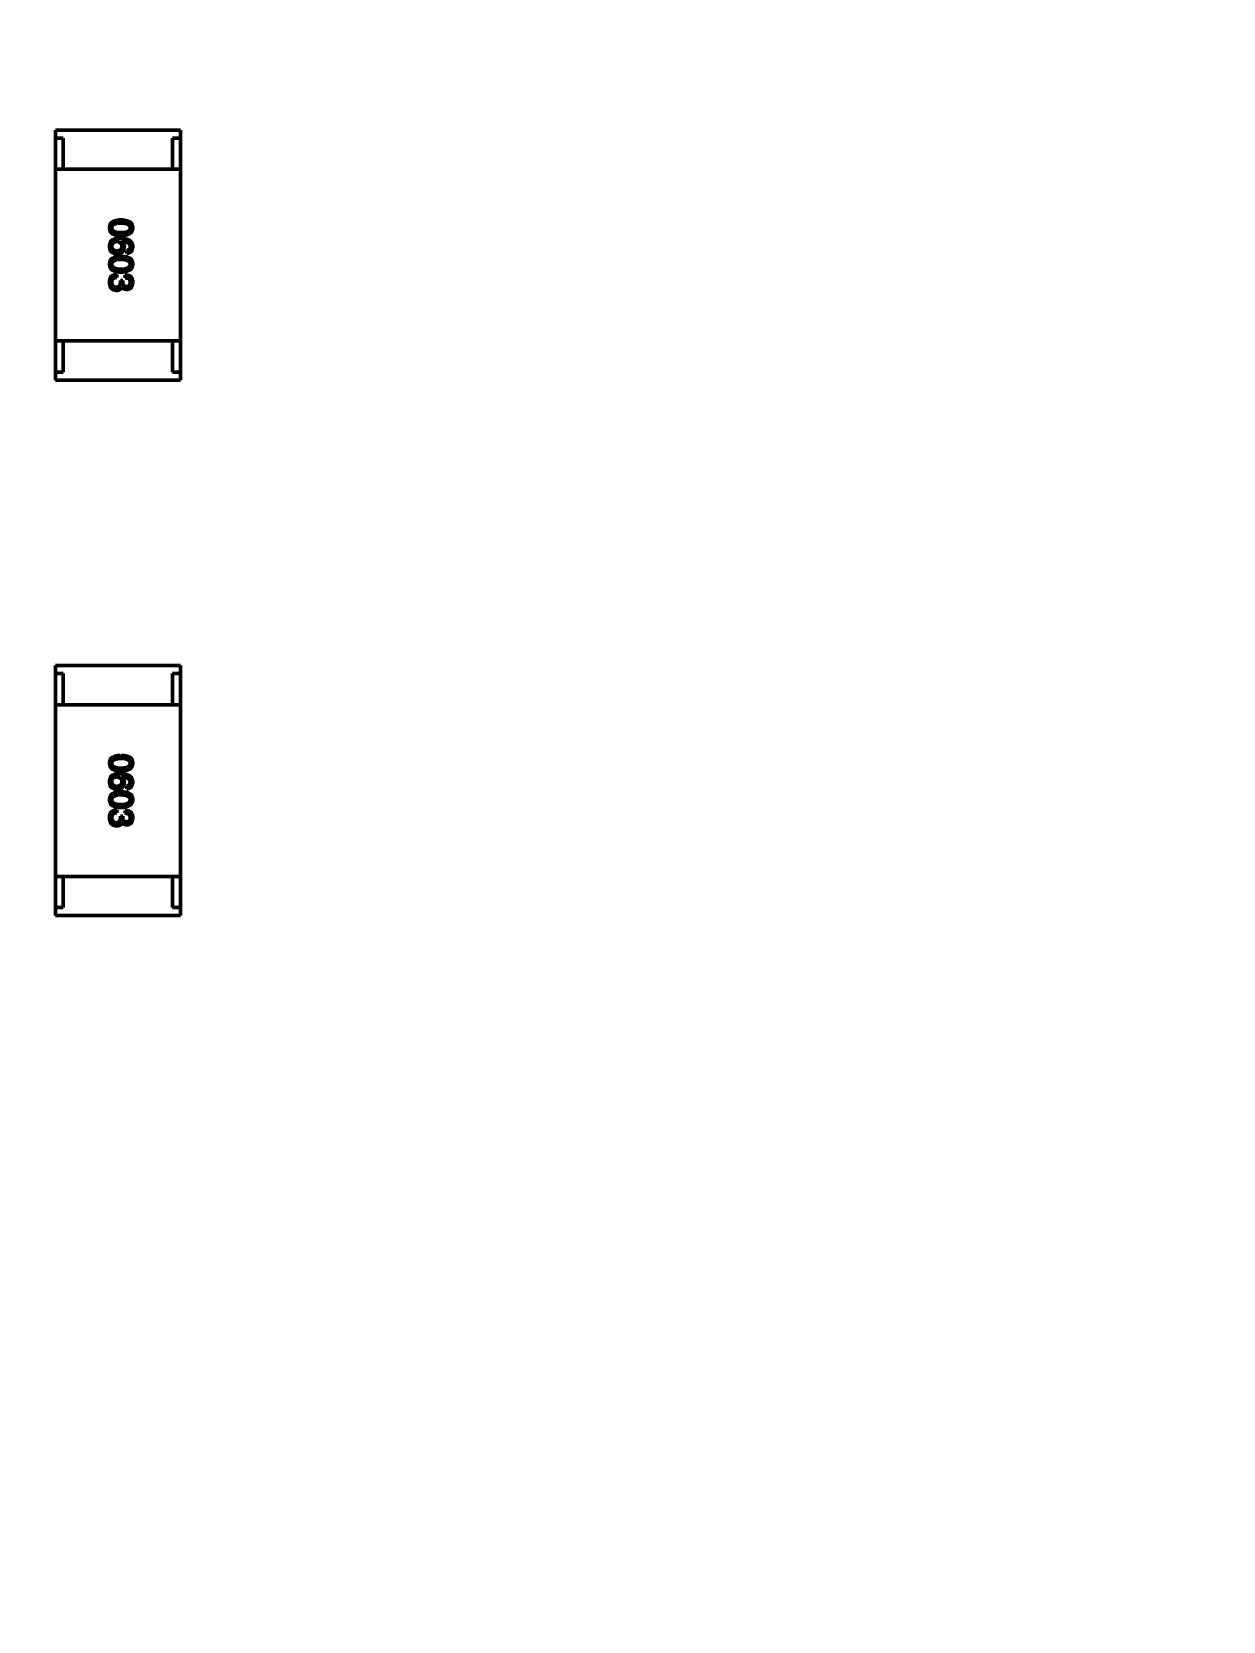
# Model space of a CAD drawing. Header units: millimetres. Extents: x 37 to 395, y 164 to 266.
# Drawn here: x 343.77 to 351.41, y 200.14 to 210.32 of the extents above; entities that cross this region are included whole.
import ezdxf

# ---------------------------------------------------------------- set-up
doc = ezdxf.new("R2010")
doc.units = ezdxf.units.MM
doc.header["$LTSCALE"] = 0.75
doc.layers.add('Visible', color=7, linetype='Continuous', lineweight=50)
doc.layers.add('尺寸标注', color=3, linetype='Continuous', lineweight=25)
doc.styles.get("Standard").update_dxf_attribs({"font": 'arial.ttf'})
doc.dimstyles.new('Dim-ISO-25', dxfattribs={"dimtxt": 3.5, "dimasz": 3.5, "dimexe": 2.1, "dimexo": 2.1, "dimgap": 1.4, "dimtad": 1, "dimzin": 12, "dimdsep": 46, "dimtxsty": 'Standard', "dimcen": 0, "dimazin": 3, "dimtp": 0.1, "dimtm": 0.1, "dimtfac": 0.714286, "dimtmove": 0, "dimatfit": 3, "dimfxl": 1, "dimtzin": 12, "dimarcsym": 0})

# ---------------------------------------------------------------- blocks, each defined once
blk = doc.blocks.new('*D20')
at = {"layer": 'Defpoints', "color": 0, "transparency": 16777216}
for p in [(318.638, 220.433), (358.784, 187.735), (392.693, 187.735)]:
    blk.add_point(p, dxfattribs=at)
at = {"layer": '尺寸标注', "color": 0, "lineweight": -2, "transparency": 16777216}
for p, q in [((320.738, 220.433), (394.793, 220.433)), ((392.693, 216.933), (392.693, 191.235)), ((360.884, 187.735), (394.793, 187.735))]:
    blk.add_line(p, q, dxfattribs=at)
at = {"layer": '尺寸标注', "color": 0, "transparency": 16777216}
for points in [[(392.11, 216.933), (393.276, 216.933), (392.693, 220.433)], [(392.11, 191.235), (393.276, 191.235), (392.693, 187.735)]]:
    blk.add_solid(points, dxfattribs=at)
at = {"layer": '尺寸标注', "color": 0, "transparency": 16777216, "insert": (390.016, 204.084), "char_height": 2.5, "attachment_point": 5, "rotation": 90}
blk.add_mtext('32.7', dxfattribs=at)

msp = doc.modelspace()

# ---------------------------------------------------------------- linework, layer by layer
at = {"layer": 'Visible'}
for p, q in [((344.725, 209.689), (343.925, 209.689)), ((343.925, 209.639), (343.925, 209.689)), ((344.725, 209.639), (344.725, 209.689)), ((343.925, 209.439), (343.925, 209.639)), ((343.925, 209.639), (343.975, 209.639)), ((343.975, 209.639), (343.975, 209.439)), ((344.675, 209.439), (344.675, 209.639)), ((344.675, 209.639), (344.725, 209.639)), ((344.725, 209.439), (344.725, 209.639)), ((343.925, 208.339), (343.925, 209.439)), ((343.925, 209.439), (344.725, 209.439)), ((344.675, 209.439), (343.975, 209.439)), ((344.725, 209.439), (344.725, 208.339)), ((344.348, 208.978), (344.349, 208.978)), ((344.381, 208.918), (344.381, 208.9)), ((344.318, 208.746), (344.318, 208.765)), ((344.341, 208.726), (344.341, 208.716)), ((344.356, 208.726), (344.341, 208.726)), ((344.35, 208.687), (344.351, 208.687)), ((344.356, 208.716), (344.356, 208.726)), ((344.372, 208.762), (344.372, 208.744)), ((343.925, 208.339), (343.925, 208.139)), ((343.925, 208.339), (344.725, 208.339)), ((344.675, 208.339), (343.975, 208.339)), ((343.975, 208.139), (343.975, 208.339)), ((344.675, 208.339), (344.675, 208.139)), ((344.725, 208.339), (344.725, 208.139)), ((343.925, 208.139), (343.975, 208.139)), ((343.925, 208.139), (343.925, 208.089)), ((344.725, 208.089), (343.925, 208.089)), ((344.675, 208.139), (344.725, 208.139)), ((344.725, 208.139), (344.725, 208.089)), ((344.725, 206.26), (343.925, 206.26)), ((343.925, 206.21), (343.925, 206.26)), ((344.725, 206.21), (344.725, 206.26)), ((343.925, 206.01), (343.925, 206.21)), ((343.925, 206.21), (343.975, 206.21)), ((343.975, 206.21), (343.975, 206.01)), ((344.675, 206.01), (344.675, 206.21)), ((344.675, 206.21), (344.725, 206.21)), ((344.725, 206.01), (344.725, 206.21)), ((343.925, 204.91), (343.925, 206.01)), ((343.925, 206.01), (344.725, 206.01)), ((344.675, 206.01), (343.975, 206.01)), ((344.725, 206.01), (344.725, 204.91)), ((344.348, 205.549), (344.349, 205.549)), ((344.381, 205.489), (344.381, 205.471)), ((344.318, 205.317), (344.318, 205.336)), ((344.372, 205.333), (344.372, 205.315)), ((344.341, 205.297), (344.341, 205.287)), ((344.356, 205.297), (344.341, 205.297)), ((344.35, 205.258), (344.351, 205.258)), ((344.356, 205.287), (344.356, 205.297)), ((343.925, 204.91), (343.925, 204.71)), ((343.925, 204.91), (344.725, 204.91)), ((344.675, 204.91), (343.975, 204.91)), ((343.975, 204.71), (343.975, 204.91)), ((344.675, 204.91), (344.675, 204.71)), ((344.725, 204.91), (344.725, 204.71)), ((343.925, 204.71), (343.975, 204.71)), ((343.925, 204.71), (343.925, 204.66)), ((344.675, 204.71), (344.725, 204.71)), ((344.725, 204.71), (344.725, 204.66)), ((344.725, 204.66), (343.925, 204.66))]:
    msp.add_line(p, q, dxfattribs=at)
for centre in [(344.319, 208.948), (344.319, 205.519)]:
    msp.add_arc(centre, 0.0519, 225.691, 270.7052, dxfattribs=at)
for points, knots in [([(344.344, 209.115), (344.341, 209.114), (344.335, 209.114), (344.327, 209.114), (344.319, 209.112), (344.312, 209.111), (344.306, 209.109), (344.3, 209.107), (344.294, 209.104), (344.289, 209.101), (344.285, 209.098), (344.281, 209.094), (344.278, 209.09), (344.275, 209.085), (344.273, 209.081), (344.272, 209.075), (344.271, 209.07), (344.27, 209.066), (344.27, 209.064)], [0, 0, 0, 0, 0.087693, 0.170223, 0.247496, 0.319826, 0.387768, 0.451403, 0.511459, 0.568358, 0.622671, 0.675251, 0.726739, 0.778422, 0.830759, 0.884394, 0.940865, 1, 1, 1, 1]), ([(344.285, 209.064), (344.285, 209.065), (344.285, 209.067), (344.286, 209.071), (344.287, 209.074), (344.289, 209.077), (344.291, 209.08), (344.293, 209.082), (344.296, 209.085), (344.3, 209.087), (344.304, 209.088), (344.308, 209.09), (344.313, 209.091), (344.318, 209.092), (344.324, 209.093), (344.33, 209.094), (344.337, 209.094), (344.342, 209.094), (344.344, 209.094)], [0, 0, 0, 0, 0.049766, 0.097012, 0.143225, 0.188786, 0.235079, 0.282962, 0.333687, 0.387747, 0.445963, 0.508657, 0.576545, 0.649868, 0.72822, 0.812712, 0.903543, 1, 1, 1, 1]), ([(344.42, 209.064), (344.42, 209.066), (344.42, 209.07), (344.419, 209.075), (344.418, 209.081), (344.415, 209.085), (344.413, 209.09), (344.409, 209.094), (344.405, 209.098), (344.401, 209.101), (344.396, 209.104), (344.39, 209.107), (344.384, 209.109), (344.377, 209.111), (344.37, 209.112), (344.362, 209.114), (344.353, 209.114), (344.347, 209.114), (344.344, 209.115)], [0, 0, 0, 0, 0.057911, 0.113262, 0.165956, 0.217443, 0.268511, 0.319665, 0.372, 0.426129, 0.483365, 0.543779, 0.607756, 0.676562, 0.749704, 0.827713, 0.911177, 1, 1, 1, 1]), ([(344.344, 209.094), (344.347, 209.094), (344.351, 209.094), (344.358, 209.094), (344.364, 209.093), (344.37, 209.092), (344.375, 209.091), (344.38, 209.09), (344.384, 209.088), (344.388, 209.087), (344.392, 209.085), (344.395, 209.082), (344.397, 209.08), (344.4, 209.077), (344.401, 209.074), (344.402, 209.071), (344.403, 209.067), (344.403, 209.065), (344.403, 209.064)], [0, 0, 0, 0, 0.096452, 0.187278, 0.271765, 0.350519, 0.423437, 0.491321, 0.554011, 0.612224, 0.666281, 0.717003, 0.764884, 0.811423, 0.856783, 0.902993, 0.950236, 1, 1, 1, 1]), ([(344.27, 209.064), (344.27, 209.062), (344.271, 209.058), (344.272, 209.052), (344.273, 209.047), (344.275, 209.042), (344.278, 209.038), (344.281, 209.033), (344.285, 209.03), (344.289, 209.026), (344.294, 209.023), (344.3, 209.021), (344.306, 209.018), (344.312, 209.017), (344.319, 209.015), (344.327, 209.014), (344.335, 209.013), (344.341, 209.013), (344.344, 209.013)], [0, 0, 0, 0, 0.059134, 0.115603, 0.169236, 0.221572, 0.273254, 0.32474, 0.377319, 0.431815, 0.488555, 0.548609, 0.612242, 0.680182, 0.75251, 0.829782, 0.91231, 1, 1, 1, 1]), ([(344.29, 208.987), (344.289, 208.985), (344.286, 208.983), (344.282, 208.979), (344.278, 208.975), (344.276, 208.97), (344.273, 208.965), (344.272, 208.96), (344.271, 208.954), (344.271, 208.95), (344.27, 208.948)], [0, 0, 0, 0, 0.125033, 0.246266, 0.36603, 0.485265, 0.606781, 0.732144, 0.862551, 1, 1, 1, 1]), ([(344.344, 209.033), (344.342, 209.033), (344.337, 209.033), (344.331, 209.033), (344.324, 209.034), (344.319, 209.034), (344.314, 209.036), (344.309, 209.037), (344.304, 209.038), (344.3, 209.04), (344.297, 209.042), (344.294, 209.045), (344.291, 209.047), (344.289, 209.05), (344.287, 209.053), (344.286, 209.056), (344.285, 209.06), (344.285, 209.063), (344.285, 209.064)], [0, 0, 0, 0, 0.094834, 0.184067, 0.267029, 0.344713, 0.417334, 0.484367, 0.546941, 0.604717, 0.65953, 0.710539, 0.759381, 0.806382, 0.853027, 0.900623, 0.949121, 1, 1, 1, 1]), ([(344.285, 208.945), (344.285, 208.946), (344.285, 208.948), (344.286, 208.952), (344.286, 208.955), (344.287, 208.958), (344.289, 208.96), (344.29, 208.963), (344.292, 208.965), (344.294, 208.967), (344.296, 208.969), (344.298, 208.971), (344.301, 208.972), (344.304, 208.973), (344.307, 208.974), (344.31, 208.975), (344.314, 208.976), (344.317, 208.976), (344.318, 208.976)], [0, 0, 0, 0, 0.070403, 0.137196, 0.200053, 0.260887, 0.31876, 0.37535, 0.430743, 0.485927, 0.541678, 0.598832, 0.657726, 0.719441, 0.783504, 0.851852, 0.923533, 1, 1, 1, 1]), ([(344.341, 208.997), (344.338, 208.997), (344.333, 208.997), (344.326, 208.997), (344.318, 208.996), (344.312, 208.995), (344.306, 208.993), (344.3, 208.991), (344.295, 208.989), (344.292, 208.987), (344.29, 208.987)], [0, 0, 0, 0, 0.151498, 0.29521, 0.430242, 0.557137, 0.677306, 0.790845, 0.898111, 1, 1, 1, 1]), ([(344.318, 208.976), (344.319, 208.976), (344.322, 208.976), (344.325, 208.975), (344.329, 208.974), (344.332, 208.973), (344.334, 208.972), (344.337, 208.971), (344.339, 208.969), (344.342, 208.968), (344.343, 208.965), (344.345, 208.963), (344.347, 208.961), (344.348, 208.958), (344.349, 208.955), (344.349, 208.952), (344.35, 208.949), (344.35, 208.947), (344.35, 208.946)], [0, 0, 0, 0, 0.076072, 0.148369, 0.216753, 0.281358, 0.342792, 0.401604, 0.458929, 0.514444, 0.569818, 0.625343, 0.681554, 0.739608, 0.800134, 0.863477, 0.929547, 1, 1, 1, 1]), ([(344.42, 208.943), (344.42, 208.945), (344.42, 208.949), (344.419, 208.955), (344.417, 208.961), (344.415, 208.966), (344.412, 208.971), (344.408, 208.975), (344.404, 208.979), (344.4, 208.983), (344.394, 208.986), (344.388, 208.989), (344.382, 208.991), (344.375, 208.993), (344.367, 208.995), (344.359, 208.996), (344.35, 208.997), (344.344, 208.997), (344.341, 208.997)], [0, 0, 0, 0, 0.058957, 0.115262, 0.16907, 0.221312, 0.273147, 0.324961, 0.377649, 0.432026, 0.488925, 0.549039, 0.612912, 0.680653, 0.753056, 0.830314, 0.912483, 1, 1, 1, 1]), ([(344.344, 209.013), (344.347, 209.013), (344.353, 209.013), (344.362, 209.014), (344.369, 209.015), (344.377, 209.017), (344.384, 209.019), (344.39, 209.021), (344.395, 209.024), (344.4, 209.027), (344.405, 209.03), (344.409, 209.034), (344.412, 209.038), (344.415, 209.042), (344.417, 209.047), (344.419, 209.052), (344.42, 209.058), (344.42, 209.062), (344.42, 209.064)], [0, 0, 0, 0, 0.088475, 0.171606, 0.249595, 0.322626, 0.391327, 0.455765, 0.516374, 0.573675, 0.628522, 0.681161, 0.732559, 0.783563, 0.83504, 0.887639, 0.942585, 1, 1, 1, 1]), ([(344.403, 209.064), (344.403, 209.063), (344.403, 209.06), (344.402, 209.056), (344.401, 209.053), (344.4, 209.05), (344.397, 209.047), (344.395, 209.045), (344.392, 209.042), (344.388, 209.04), (344.384, 209.038), (344.38, 209.037), (344.375, 209.036), (344.37, 209.034), (344.364, 209.034), (344.358, 209.033), (344.351, 209.033), (344.347, 209.033), (344.344, 209.033)], [0, 0, 0, 0, 0.050604, 0.098688, 0.145699, 0.191791, 0.238625, 0.286717, 0.337546, 0.391814, 0.449755, 0.512106, 0.579685, 0.652048, 0.730262, 0.814146, 0.904281, 1, 1, 1, 1]), ([(344.366, 208.943), (344.366, 208.945), (344.366, 208.949), (344.365, 208.954), (344.364, 208.959), (344.362, 208.964), (344.359, 208.968), (344.356, 208.972), (344.353, 208.975), (344.35, 208.977), (344.348, 208.978)], [0, 0, 0, 0, 0.144617, 0.279572, 0.40596, 0.526097, 0.64389, 0.760003, 0.877724, 1, 1, 1, 1]), ([(344.349, 208.978), (344.351, 208.978), (344.355, 208.978), (344.361, 208.977), (344.367, 208.976), (344.372, 208.975), (344.377, 208.974), (344.381, 208.972), (344.385, 208.97), (344.389, 208.968), (344.392, 208.966), (344.395, 208.963), (344.397, 208.96), (344.399, 208.957), (344.401, 208.954), (344.402, 208.951), (344.403, 208.947), (344.403, 208.944), (344.403, 208.943)], [0, 0, 0, 0, 0.089218, 0.173709, 0.252753, 0.326963, 0.397099, 0.462534, 0.524018, 0.582178, 0.637235, 0.689955, 0.741228, 0.791618, 0.841661, 0.892925, 0.945259, 1, 1, 1, 1]), ([(344.27, 208.948), (344.27, 208.946), (344.27, 208.942), (344.271, 208.936), (344.272, 208.931), (344.273, 208.926), (344.275, 208.921), (344.277, 208.917), (344.28, 208.914), (344.282, 208.912), (344.283, 208.911)], [0, 0, 0, 0, 0.156782, 0.301945, 0.436395, 0.561474, 0.678489, 0.78853, 0.894967, 1, 1, 1, 1]), ([(344.344, 208.881), (344.341, 208.881), (344.335, 208.881), (344.327, 208.88), (344.319, 208.879), (344.312, 208.878), (344.306, 208.876), (344.3, 208.874), (344.294, 208.871), (344.289, 208.868), (344.285, 208.865), (344.281, 208.861), (344.278, 208.857), (344.275, 208.852), (344.273, 208.847), (344.272, 208.842), (344.271, 208.836), (344.27, 208.833), (344.27, 208.831)], [0, 0, 0, 0, 0.087693, 0.170223, 0.247496, 0.319826, 0.387768, 0.451403, 0.511459, 0.568358, 0.622671, 0.675251, 0.726739, 0.778422, 0.830759, 0.884394, 0.940865, 1, 1, 1, 1]), ([(344.319, 208.916), (344.317, 208.916), (344.315, 208.916), (344.311, 208.917), (344.308, 208.918), (344.305, 208.918), (344.302, 208.919), (344.299, 208.921), (344.297, 208.922), (344.294, 208.924), (344.292, 208.926), (344.291, 208.928), (344.289, 208.93), (344.288, 208.933), (344.287, 208.935), (344.286, 208.938), (344.285, 208.941), (344.285, 208.944), (344.285, 208.945)], [0, 0, 0, 0, 0.078863, 0.153308, 0.223539, 0.289857, 0.35341, 0.413572, 0.471721, 0.528235, 0.584279, 0.638781, 0.69466, 0.751251, 0.809198, 0.869697, 0.933318, 1, 1, 1, 1]), ([(344.35, 208.946), (344.35, 208.944), (344.35, 208.942), (344.349, 208.939), (344.349, 208.936), (344.348, 208.933), (344.347, 208.931), (344.345, 208.928), (344.344, 208.926), (344.342, 208.924), (344.34, 208.922), (344.337, 208.921), (344.335, 208.92), (344.332, 208.918), (344.329, 208.918), (344.326, 208.917), (344.322, 208.916), (344.32, 208.916), (344.319, 208.916)], [0, 0, 0, 0, 0.069884, 0.136529, 0.199638, 0.259844, 0.317774, 0.374356, 0.430026, 0.485148, 0.5409, 0.597889, 0.657472, 0.718614, 0.783613, 0.85129, 0.923712, 1, 1, 1, 1]), ([(344.32, 208.896), (344.321, 208.896), (344.325, 208.897), (344.33, 208.897), (344.334, 208.898), (344.339, 208.9), (344.343, 208.902), (344.347, 208.904), (344.35, 208.906), (344.353, 208.909), (344.356, 208.912), (344.358, 208.915), (344.36, 208.919), (344.362, 208.923), (344.364, 208.928), (344.365, 208.933), (344.366, 208.938), (344.366, 208.941), (344.366, 208.943)], [0, 0, 0, 0, 0.071527, 0.139094, 0.20346, 0.264939, 0.323904, 0.381383, 0.437591, 0.493343, 0.549401, 0.606085, 0.664838, 0.725424, 0.788712, 0.855452, 0.925772, 1, 1, 1, 1]), ([(344.42, 208.831), (344.42, 208.833), (344.42, 208.836), (344.419, 208.842), (344.418, 208.847), (344.415, 208.852), (344.413, 208.857), (344.409, 208.861), (344.405, 208.865), (344.401, 208.868), (344.396, 208.871), (344.39, 208.874), (344.384, 208.876), (344.377, 208.878), (344.37, 208.879), (344.362, 208.88), (344.353, 208.881), (344.347, 208.881), (344.344, 208.881)], [0, 0, 0, 0, 0.057911, 0.113262, 0.165956, 0.217443, 0.268511, 0.319665, 0.372, 0.426129, 0.483365, 0.543779, 0.607756, 0.676562, 0.749704, 0.827713, 0.911177, 1, 1, 1, 1]), ([(344.381, 208.9), (344.383, 208.9), (344.385, 208.9), (344.39, 208.901), (344.394, 208.902), (344.397, 208.904), (344.401, 208.906), (344.404, 208.908), (344.407, 208.91), (344.409, 208.912), (344.412, 208.915), (344.414, 208.919), (344.416, 208.922), (344.417, 208.926), (344.418, 208.93), (344.419, 208.934), (344.42, 208.938), (344.42, 208.941), (344.42, 208.943)], [0, 0, 0, 0, 0.06947, 0.136096, 0.199592, 0.260665, 0.319672, 0.377156, 0.433415, 0.489984, 0.546535, 0.604276, 0.663499, 0.725182, 0.788953, 0.855683, 0.926216, 1, 1, 1, 1]), ([(344.403, 208.943), (344.403, 208.941), (344.403, 208.938), (344.402, 208.934), (344.4, 208.929), (344.398, 208.926), (344.395, 208.923), (344.391, 208.921), (344.386, 208.919), (344.383, 208.918), (344.381, 208.918)], [0, 0, 0, 0, 0.136586, 0.261496, 0.378089, 0.490612, 0.605522, 0.725767, 0.8561, 1, 1, 1, 1]), ([(344.27, 208.831), (344.27, 208.829), (344.271, 208.825), (344.272, 208.819), (344.273, 208.814), (344.275, 208.809), (344.278, 208.804), (344.281, 208.8), (344.285, 208.797), (344.289, 208.793), (344.294, 208.79), (344.3, 208.788), (344.306, 208.785), (344.312, 208.783), (344.319, 208.782), (344.327, 208.781), (344.335, 208.78), (344.341, 208.78), (344.344, 208.78)], [0, 0, 0, 0, 0.059134, 0.115603, 0.169236, 0.221572, 0.273254, 0.32474, 0.377319, 0.431815, 0.488555, 0.548609, 0.612242, 0.680182, 0.75251, 0.829782, 0.91231, 1, 1, 1, 1]), ([(344.285, 208.831), (344.285, 208.832), (344.285, 208.834), (344.286, 208.838), (344.287, 208.841), (344.289, 208.844), (344.291, 208.847), (344.293, 208.849), (344.296, 208.851), (344.3, 208.853), (344.304, 208.855), (344.308, 208.857), (344.313, 208.858), (344.318, 208.859), (344.324, 208.86), (344.33, 208.861), (344.337, 208.861), (344.342, 208.861), (344.344, 208.861)], [0, 0, 0, 0, 0.049766, 0.097012, 0.143225, 0.188786, 0.235079, 0.282962, 0.333687, 0.387747, 0.445963, 0.508657, 0.576545, 0.649868, 0.72822, 0.812712, 0.903543, 1, 1, 1, 1]), ([(344.344, 208.799), (344.342, 208.799), (344.337, 208.8), (344.331, 208.8), (344.324, 208.8), (344.319, 208.801), (344.314, 208.802), (344.309, 208.804), (344.304, 208.805), (344.3, 208.807), (344.297, 208.809), (344.294, 208.812), (344.291, 208.814), (344.289, 208.817), (344.287, 208.82), (344.286, 208.823), (344.285, 208.827), (344.285, 208.829), (344.285, 208.831)], [0, 0, 0, 0, 0.094834, 0.184067, 0.267029, 0.344713, 0.417334, 0.484367, 0.546941, 0.604717, 0.65953, 0.710539, 0.759381, 0.806382, 0.853027, 0.900623, 0.949121, 1, 1, 1, 1]), ([(344.344, 208.861), (344.347, 208.861), (344.351, 208.861), (344.358, 208.861), (344.364, 208.86), (344.37, 208.859), (344.375, 208.858), (344.38, 208.857), (344.384, 208.855), (344.388, 208.853), (344.392, 208.851), (344.395, 208.849), (344.397, 208.847), (344.4, 208.844), (344.401, 208.841), (344.402, 208.838), (344.403, 208.834), (344.403, 208.832), (344.403, 208.831)], [0, 0, 0, 0, 0.096452, 0.187278, 0.271765, 0.350519, 0.423437, 0.491321, 0.554011, 0.612224, 0.666281, 0.717003, 0.764884, 0.811423, 0.856783, 0.902993, 0.950236, 1, 1, 1, 1]), ([(344.344, 208.78), (344.347, 208.78), (344.353, 208.78), (344.362, 208.781), (344.369, 208.782), (344.377, 208.784), (344.384, 208.786), (344.39, 208.788), (344.395, 208.791), (344.4, 208.794), (344.405, 208.797), (344.409, 208.801), (344.412, 208.805), (344.415, 208.809), (344.417, 208.814), (344.419, 208.819), (344.42, 208.825), (344.42, 208.829), (344.42, 208.831)], [0, 0, 0, 0, 0.088475, 0.171606, 0.249595, 0.322626, 0.391327, 0.455765, 0.516374, 0.573675, 0.628522, 0.681161, 0.732559, 0.783563, 0.83504, 0.887639, 0.942585, 1, 1, 1, 1]), ([(344.403, 208.831), (344.403, 208.829), (344.403, 208.827), (344.402, 208.823), (344.401, 208.82), (344.4, 208.817), (344.397, 208.814), (344.395, 208.812), (344.392, 208.809), (344.388, 208.807), (344.384, 208.805), (344.38, 208.804), (344.375, 208.802), (344.37, 208.801), (344.364, 208.8), (344.358, 208.8), (344.351, 208.8), (344.347, 208.799), (344.344, 208.799)], [0, 0, 0, 0, 0.050604, 0.098688, 0.145699, 0.191791, 0.238625, 0.286717, 0.337546, 0.391814, 0.449755, 0.512106, 0.579685, 0.652048, 0.730262, 0.814146, 0.904281, 1, 1, 1, 1]), ([(344.275, 208.743), (344.275, 208.742), (344.274, 208.74), (344.273, 208.737), (344.272, 208.734), (344.272, 208.731), (344.271, 208.727), (344.271, 208.724), (344.27, 208.72), (344.27, 208.717), (344.27, 208.716)], [0, 0, 0, 0, 0.101955, 0.208983, 0.322698, 0.44339, 0.570851, 0.70629, 0.84885, 1, 1, 1, 1]), ([(344.27, 208.716), (344.27, 208.714), (344.271, 208.71), (344.271, 208.704), (344.272, 208.698), (344.274, 208.693), (344.275, 208.689), (344.278, 208.684), (344.28, 208.68), (344.283, 208.677), (344.286, 208.674), (344.289, 208.671), (344.293, 208.669), (344.297, 208.667), (344.301, 208.665), (344.306, 208.664), (344.311, 208.663), (344.315, 208.663), (344.316, 208.662)], [0, 0, 0, 0, 0.078078, 0.151942, 0.221594, 0.28726, 0.350176, 0.409768, 0.467648, 0.523784, 0.578904, 0.634014, 0.689819, 0.746826, 0.805875, 0.867063, 0.931764, 1, 1, 1, 1]), ([(344.318, 208.765), (344.317, 208.765), (344.314, 208.765), (344.31, 208.764), (344.306, 208.764), (344.303, 208.763), (344.3, 208.762), (344.297, 208.761), (344.294, 208.76), (344.291, 208.759), (344.288, 208.757), (344.286, 208.756), (344.284, 208.754), (344.282, 208.752), (344.28, 208.75), (344.278, 208.748), (344.277, 208.745), (344.276, 208.744), (344.275, 208.743)], [0, 0, 0, 0, 0.078937, 0.154495, 0.226898, 0.296844, 0.363348, 0.427781, 0.48946, 0.549586, 0.607902, 0.664733, 0.720805, 0.776157, 0.831175, 0.886736, 0.943094, 1, 1, 1, 1]), ([(344.285, 208.715), (344.285, 208.716), (344.285, 208.718), (344.286, 208.722), (344.286, 208.725), (344.287, 208.728), (344.288, 208.731), (344.29, 208.733), (344.291, 208.736), (344.293, 208.738), (344.296, 208.74), (344.298, 208.741), (344.301, 208.743), (344.304, 208.744), (344.307, 208.745), (344.31, 208.745), (344.314, 208.746), (344.317, 208.746), (344.318, 208.746)], [0, 0, 0, 0, 0.071272, 0.13882, 0.201858, 0.262757, 0.320043, 0.376709, 0.431462, 0.486034, 0.541209, 0.597703, 0.65589, 0.717768, 0.782056, 0.850407, 0.92277, 1, 1, 1, 1]), ([(344.314, 208.683), (344.313, 208.683), (344.311, 208.683), (344.308, 208.684), (344.305, 208.684), (344.302, 208.685), (344.299, 208.687), (344.297, 208.688), (344.295, 208.69), (344.293, 208.692), (344.291, 208.694), (344.29, 208.696), (344.289, 208.699), (344.287, 208.702), (344.287, 208.705), (344.286, 208.708), (344.285, 208.711), (344.285, 208.714), (344.285, 208.715)], [0, 0, 0, 0, 0.068514, 0.133941, 0.195994, 0.255362, 0.312994, 0.369441, 0.424687, 0.480522, 0.537148, 0.594801, 0.654411, 0.716817, 0.781981, 0.850498, 0.923306, 1, 1, 1, 1]), ([(344.341, 208.716), (344.341, 208.715), (344.341, 208.713), (344.34, 208.709), (344.34, 208.705), (344.339, 208.702), (344.338, 208.699), (344.337, 208.696), (344.336, 208.694), (344.334, 208.691), (344.332, 208.689), (344.33, 208.688), (344.328, 208.686), (344.326, 208.685), (344.323, 208.684), (344.32, 208.683), (344.317, 208.683), (344.315, 208.683), (344.314, 208.683)], [0, 0, 0, 0, 0.082495, 0.159728, 0.232496, 0.300725, 0.365163, 0.425859, 0.483728, 0.538892, 0.592921, 0.646195, 0.699968, 0.754746, 0.811387, 0.870806, 0.933482, 1, 1, 1, 1]), ([(344.316, 208.662), (344.317, 208.662), (344.319, 208.662), (344.323, 208.663), (344.325, 208.663), (344.328, 208.664), (344.331, 208.665), (344.333, 208.666), (344.336, 208.667), (344.338, 208.668), (344.34, 208.67), (344.342, 208.672), (344.343, 208.674), (344.345, 208.676), (344.347, 208.679), (344.348, 208.681), (344.349, 208.684), (344.35, 208.686), (344.35, 208.687)], [0, 0, 0, 0, 0.071215, 0.138707, 0.20396, 0.266995, 0.327734, 0.387609, 0.445602, 0.503345, 0.561136, 0.618597, 0.677672, 0.738255, 0.799989, 0.863961, 0.930555, 1, 1, 1, 1]), ([(344.351, 208.687), (344.351, 208.686), (344.353, 208.683), (344.356, 208.679), (344.359, 208.676), (344.363, 208.673), (344.367, 208.671), (344.371, 208.67), (344.376, 208.669), (344.38, 208.669), (344.382, 208.669)], [0, 0, 0, 0, 0.125227, 0.244792, 0.361427, 0.478215, 0.59667, 0.722058, 0.856314, 1, 1, 1, 1]), ([(344.38, 208.688), (344.378, 208.688), (344.377, 208.688), (344.372, 208.689), (344.37, 208.69), (344.367, 208.691), (344.365, 208.693), (344.361, 208.697), (344.36, 208.7), (344.357, 208.707), (344.357, 208.713), (344.356, 208.716)], [0.000001, 0.000001, 0.000001, 0.000001, 0.000529469, 0.000529469, 0.001127239, 0.001127239, 0.001835181, 0.001835181, 0.002488358, 0.002488358, 0.00458577, 0.00458577, 0.00458577, 0.00458577]), ([(344.42, 208.714), (344.42, 208.716), (344.42, 208.72), (344.42, 208.725), (344.419, 208.73), (344.417, 208.734), (344.415, 208.739), (344.413, 208.743), (344.411, 208.746), (344.408, 208.749), (344.405, 208.752), (344.401, 208.755), (344.397, 208.757), (344.393, 208.758), (344.388, 208.76), (344.383, 208.761), (344.378, 208.761), (344.374, 208.762), (344.372, 208.762)], [0, 0, 0, 0, 0.073232, 0.142595, 0.207997, 0.270074, 0.329156, 0.386529, 0.441846, 0.496976, 0.551877, 0.607941, 0.665637, 0.725446, 0.788542, 0.855101, 0.925196, 1, 1, 1, 1]), ([(344.372, 208.744), (344.373, 208.743), (344.376, 208.743), (344.379, 208.743), (344.383, 208.742), (344.386, 208.742), (344.388, 208.74), (344.391, 208.739), (344.393, 208.738), (344.395, 208.736), (344.397, 208.734), (344.399, 208.732), (344.4, 208.73), (344.401, 208.727), (344.402, 208.724), (344.403, 208.721), (344.403, 208.718), (344.403, 208.716), (344.403, 208.715)], [0, 0, 0, 0, 0.078134, 0.15164, 0.221358, 0.286689, 0.348614, 0.407697, 0.464247, 0.520153, 0.574432, 0.629291, 0.684538, 0.742032, 0.801329, 0.863637, 0.930123, 1, 1, 1, 1]), ([(344.403, 208.715), (344.403, 208.714), (344.403, 208.712), (344.403, 208.709), (344.402, 208.706), (344.402, 208.704), (344.401, 208.701), (344.4, 208.699), (344.398, 208.697), (344.397, 208.695), (344.396, 208.694), (344.394, 208.692), (344.392, 208.691), (344.39, 208.69), (344.388, 208.689), (344.385, 208.689), (344.383, 208.688), (344.381, 208.688), (344.38, 208.688)], [0, 0, 0, 0, 0.078051, 0.151197, 0.220412, 0.286742, 0.34933, 0.409464, 0.467368, 0.52298, 0.578639, 0.633998, 0.690142, 0.746855, 0.805868, 0.867776, 0.932345, 1, 1, 1, 1]), ([(344.382, 208.669), (344.383, 208.669), (344.386, 208.669), (344.39, 208.67), (344.394, 208.671), (344.398, 208.673), (344.401, 208.674), (344.405, 208.676), (344.407, 208.679), (344.41, 208.681), (344.412, 208.684), (344.414, 208.688), (344.416, 208.691), (344.417, 208.695), (344.419, 208.7), (344.419, 208.704), (344.42, 208.709), (344.42, 208.712), (344.42, 208.714)], [0, 0, 0, 0, 0.067521, 0.132139, 0.193339, 0.252064, 0.309083, 0.364848, 0.420021, 0.475612, 0.532002, 0.589602, 0.649896, 0.712634, 0.778603, 0.848416, 0.922155, 1, 1, 1, 1]), ([(344.344, 205.686), (344.341, 205.685), (344.335, 205.685), (344.327, 205.685), (344.319, 205.683), (344.312, 205.682), (344.306, 205.68), (344.3, 205.678), (344.294, 205.675), (344.289, 205.672), (344.285, 205.669), (344.281, 205.665), (344.278, 205.661), (344.275, 205.656), (344.273, 205.652), (344.272, 205.646), (344.271, 205.641), (344.27, 205.637), (344.27, 205.635)], [0, 0, 0, 0, 0.087693, 0.170223, 0.247496, 0.319826, 0.387768, 0.451403, 0.511459, 0.568358, 0.622671, 0.675251, 0.726739, 0.778422, 0.830759, 0.884394, 0.940865, 1, 1, 1, 1]), ([(344.27, 205.635), (344.27, 205.633), (344.271, 205.629), (344.272, 205.623), (344.273, 205.618), (344.275, 205.613), (344.278, 205.609), (344.281, 205.604), (344.285, 205.601), (344.289, 205.597), (344.294, 205.594), (344.3, 205.592), (344.306, 205.589), (344.312, 205.588), (344.319, 205.586), (344.327, 205.585), (344.335, 205.584), (344.341, 205.584), (344.344, 205.584)], [0, 0, 0, 0, 0.059134, 0.115603, 0.169236, 0.221572, 0.273254, 0.32474, 0.377319, 0.431815, 0.488555, 0.548609, 0.612242, 0.680182, 0.75251, 0.829782, 0.91231, 1, 1, 1, 1]), ([(344.285, 205.635), (344.285, 205.636), (344.285, 205.638), (344.286, 205.642), (344.287, 205.645), (344.289, 205.648), (344.291, 205.651), (344.293, 205.653), (344.296, 205.656), (344.3, 205.658), (344.304, 205.659), (344.308, 205.661), (344.313, 205.662), (344.318, 205.663), (344.324, 205.664), (344.33, 205.665), (344.337, 205.665), (344.342, 205.665), (344.344, 205.665)], [0, 0, 0, 0, 0.049766, 0.097012, 0.143225, 0.188786, 0.235079, 0.282962, 0.333687, 0.387747, 0.445963, 0.508657, 0.576545, 0.649868, 0.72822, 0.812712, 0.903543, 1, 1, 1, 1]), ([(344.344, 205.604), (344.342, 205.604), (344.337, 205.604), (344.331, 205.604), (344.324, 205.605), (344.319, 205.605), (344.314, 205.607), (344.309, 205.608), (344.304, 205.609), (344.3, 205.611), (344.297, 205.613), (344.294, 205.616), (344.291, 205.618), (344.289, 205.621), (344.287, 205.624), (344.286, 205.627), (344.285, 205.631), (344.285, 205.634), (344.285, 205.635)], [0, 0, 0, 0, 0.094834, 0.184067, 0.267029, 0.344713, 0.417334, 0.484367, 0.546941, 0.604717, 0.65953, 0.710539, 0.759381, 0.806382, 0.853027, 0.900623, 0.949121, 1, 1, 1, 1]), ([(344.42, 205.635), (344.42, 205.637), (344.42, 205.641), (344.419, 205.646), (344.418, 205.652), (344.415, 205.656), (344.413, 205.661), (344.409, 205.665), (344.405, 205.669), (344.401, 205.672), (344.396, 205.675), (344.39, 205.678), (344.384, 205.68), (344.377, 205.682), (344.37, 205.683), (344.362, 205.685), (344.353, 205.685), (344.347, 205.685), (344.344, 205.686)], [0, 0, 0, 0, 0.057911, 0.113262, 0.165956, 0.217443, 0.268511, 0.319665, 0.372, 0.426129, 0.483365, 0.543779, 0.607756, 0.676562, 0.749704, 0.827713, 0.911177, 1, 1, 1, 1]), ([(344.344, 205.665), (344.347, 205.665), (344.351, 205.665), (344.358, 205.665), (344.364, 205.664), (344.37, 205.663), (344.375, 205.662), (344.38, 205.661), (344.384, 205.659), (344.388, 205.658), (344.392, 205.656), (344.395, 205.653), (344.397, 205.651), (344.4, 205.648), (344.401, 205.645), (344.402, 205.642), (344.403, 205.638), (344.403, 205.636), (344.403, 205.635)], [0, 0, 0, 0, 0.096452, 0.187278, 0.271765, 0.350519, 0.423437, 0.491321, 0.554011, 0.612224, 0.666281, 0.717003, 0.764884, 0.811423, 0.856783, 0.902993, 0.950236, 1, 1, 1, 1]), ([(344.344, 205.584), (344.347, 205.584), (344.353, 205.584), (344.362, 205.585), (344.369, 205.586), (344.377, 205.588), (344.384, 205.59), (344.39, 205.592), (344.395, 205.595), (344.4, 205.598), (344.405, 205.601), (344.409, 205.605), (344.412, 205.609), (344.415, 205.613), (344.417, 205.618), (344.419, 205.623), (344.42, 205.629), (344.42, 205.633), (344.42, 205.635)], [0, 0, 0, 0, 0.088475, 0.171606, 0.249595, 0.322626, 0.391327, 0.455765, 0.516374, 0.573675, 0.628522, 0.681161, 0.732559, 0.783563, 0.83504, 0.887639, 0.942585, 1, 1, 1, 1]), ([(344.403, 205.635), (344.403, 205.634), (344.403, 205.631), (344.402, 205.627), (344.401, 205.624), (344.4, 205.621), (344.397, 205.618), (344.395, 205.616), (344.392, 205.613), (344.388, 205.611), (344.384, 205.609), (344.38, 205.608), (344.375, 205.607), (344.37, 205.605), (344.364, 205.605), (344.358, 205.604), (344.351, 205.604), (344.347, 205.604), (344.344, 205.604)], [0, 0, 0, 0, 0.050604, 0.098688, 0.145699, 0.191791, 0.238625, 0.286717, 0.337546, 0.391814, 0.449755, 0.512106, 0.579685, 0.652048, 0.730262, 0.814146, 0.904281, 1, 1, 1, 1]), ([(344.29, 205.558), (344.289, 205.556), (344.286, 205.554), (344.282, 205.55), (344.278, 205.546), (344.276, 205.541), (344.273, 205.536), (344.272, 205.531), (344.271, 205.525), (344.271, 205.521), (344.27, 205.519)], [0, 0, 0, 0, 0.125033, 0.246266, 0.36603, 0.485265, 0.606781, 0.732144, 0.862551, 1, 1, 1, 1]), ([(344.27, 205.519), (344.27, 205.517), (344.27, 205.513), (344.271, 205.507), (344.272, 205.502), (344.273, 205.497), (344.275, 205.492), (344.277, 205.488), (344.28, 205.485), (344.282, 205.483), (344.283, 205.482)], [0, 0, 0, 0, 0.156782, 0.301945, 0.436395, 0.561474, 0.678489, 0.78853, 0.894967, 1, 1, 1, 1]), ([(344.285, 205.516), (344.285, 205.517), (344.285, 205.519), (344.286, 205.523), (344.286, 205.526), (344.287, 205.529), (344.289, 205.531), (344.29, 205.534), (344.292, 205.536), (344.294, 205.538), (344.296, 205.54), (344.298, 205.542), (344.301, 205.543), (344.304, 205.544), (344.307, 205.545), (344.31, 205.546), (344.314, 205.547), (344.317, 205.547), (344.318, 205.547)], [0, 0, 0, 0, 0.070403, 0.137196, 0.200053, 0.260887, 0.31876, 0.37535, 0.430743, 0.485927, 0.541678, 0.598832, 0.657726, 0.719441, 0.783504, 0.851852, 0.923533, 1, 1, 1, 1]), ([(344.319, 205.487), (344.317, 205.487), (344.315, 205.487), (344.311, 205.488), (344.308, 205.489), (344.305, 205.489), (344.302, 205.49), (344.299, 205.492), (344.297, 205.493), (344.294, 205.495), (344.292, 205.497), (344.291, 205.499), (344.289, 205.501), (344.288, 205.504), (344.287, 205.506), (344.286, 205.509), (344.285, 205.512), (344.285, 205.515), (344.285, 205.516)], [0, 0, 0, 0, 0.078863, 0.153308, 0.223539, 0.289857, 0.35341, 0.413572, 0.471721, 0.528235, 0.584279, 0.638781, 0.69466, 0.751251, 0.809198, 0.869697, 0.933318, 1, 1, 1, 1]), ([(344.341, 205.568), (344.338, 205.568), (344.333, 205.568), (344.326, 205.568), (344.318, 205.567), (344.312, 205.566), (344.306, 205.564), (344.3, 205.562), (344.295, 205.56), (344.292, 205.558), (344.29, 205.558)], [0, 0, 0, 0, 0.151498, 0.29521, 0.430242, 0.557137, 0.677306, 0.790845, 0.898111, 1, 1, 1, 1]), ([(344.318, 205.547), (344.319, 205.547), (344.322, 205.547), (344.325, 205.546), (344.329, 205.545), (344.332, 205.544), (344.334, 205.543), (344.337, 205.542), (344.339, 205.54), (344.342, 205.539), (344.343, 205.537), (344.345, 205.534), (344.347, 205.532), (344.348, 205.529), (344.349, 205.526), (344.349, 205.523), (344.35, 205.52), (344.35, 205.518), (344.35, 205.517)], [0, 0, 0, 0, 0.076072, 0.148369, 0.216753, 0.281358, 0.342792, 0.401604, 0.458929, 0.514444, 0.569818, 0.625343, 0.681554, 0.739608, 0.800134, 0.863477, 0.929547, 1, 1, 1, 1]), ([(344.35, 205.517), (344.35, 205.515), (344.35, 205.513), (344.349, 205.51), (344.349, 205.507), (344.348, 205.504), (344.347, 205.502), (344.345, 205.499), (344.344, 205.497), (344.342, 205.495), (344.34, 205.493), (344.337, 205.492), (344.335, 205.491), (344.332, 205.489), (344.329, 205.489), (344.326, 205.488), (344.322, 205.487), (344.32, 205.487), (344.319, 205.487)], [0, 0, 0, 0, 0.069884, 0.136529, 0.199638, 0.259844, 0.317774, 0.374356, 0.430026, 0.485148, 0.5409, 0.597889, 0.657472, 0.718614, 0.783613, 0.85129, 0.923712, 1, 1, 1, 1]), ([(344.32, 205.467), (344.321, 205.467), (344.325, 205.468), (344.33, 205.468), (344.334, 205.469), (344.339, 205.471), (344.343, 205.473), (344.347, 205.475), (344.35, 205.477), (344.353, 205.48), (344.356, 205.483), (344.358, 205.486), (344.36, 205.49), (344.362, 205.494), (344.364, 205.499), (344.365, 205.504), (344.366, 205.509), (344.366, 205.512), (344.366, 205.514)], [0, 0, 0, 0, 0.071527, 0.139094, 0.20346, 0.264939, 0.323904, 0.381383, 0.437591, 0.493343, 0.549401, 0.606085, 0.664838, 0.725424, 0.788712, 0.855452, 0.925772, 1, 1, 1, 1]), ([(344.42, 205.514), (344.42, 205.516), (344.42, 205.52), (344.419, 205.526), (344.417, 205.532), (344.415, 205.537), (344.412, 205.542), (344.408, 205.546), (344.404, 205.55), (344.4, 205.554), (344.394, 205.557), (344.388, 205.56), (344.382, 205.562), (344.375, 205.564), (344.367, 205.566), (344.359, 205.567), (344.35, 205.568), (344.344, 205.568), (344.341, 205.568)], [0, 0, 0, 0, 0.058957, 0.115262, 0.16907, 0.221312, 0.273147, 0.324961, 0.377649, 0.432026, 0.488925, 0.549039, 0.612912, 0.680653, 0.753056, 0.830314, 0.912483, 1, 1, 1, 1]), ([(344.366, 205.514), (344.366, 205.516), (344.366, 205.52), (344.365, 205.525), (344.364, 205.53), (344.362, 205.535), (344.359, 205.539), (344.356, 205.543), (344.353, 205.546), (344.35, 205.548), (344.348, 205.549)], [0, 0, 0, 0, 0.144617, 0.279572, 0.40596, 0.526097, 0.64389, 0.760003, 0.877724, 1, 1, 1, 1]), ([(344.349, 205.549), (344.351, 205.549), (344.355, 205.549), (344.361, 205.548), (344.367, 205.547), (344.372, 205.546), (344.377, 205.545), (344.381, 205.543), (344.385, 205.541), (344.389, 205.539), (344.392, 205.537), (344.395, 205.534), (344.397, 205.531), (344.399, 205.528), (344.401, 205.525), (344.402, 205.522), (344.403, 205.518), (344.403, 205.515), (344.403, 205.514)], [0, 0, 0, 0, 0.089218, 0.173709, 0.252753, 0.326963, 0.397099, 0.462534, 0.524018, 0.582178, 0.637235, 0.689955, 0.741228, 0.791618, 0.841661, 0.892925, 0.945259, 1, 1, 1, 1]), ([(344.381, 205.471), (344.383, 205.471), (344.385, 205.471), (344.39, 205.472), (344.394, 205.473), (344.397, 205.475), (344.401, 205.477), (344.404, 205.479), (344.407, 205.481), (344.409, 205.484), (344.412, 205.486), (344.414, 205.49), (344.416, 205.493), (344.417, 205.497), (344.418, 205.501), (344.419, 205.505), (344.42, 205.509), (344.42, 205.512), (344.42, 205.514)], [0, 0, 0, 0, 0.06947, 0.136096, 0.199592, 0.260665, 0.319672, 0.377156, 0.433415, 0.489984, 0.546535, 0.604276, 0.663499, 0.725182, 0.788953, 0.855683, 0.926216, 1, 1, 1, 1]), ([(344.403, 205.514), (344.403, 205.512), (344.403, 205.509), (344.402, 205.505), (344.4, 205.5), (344.398, 205.497), (344.395, 205.494), (344.391, 205.492), (344.386, 205.49), (344.383, 205.489), (344.381, 205.489)], [0, 0, 0, 0, 0.136586, 0.261496, 0.378089, 0.490612, 0.605522, 0.725767, 0.8561, 1, 1, 1, 1]), ([(344.344, 205.452), (344.341, 205.452), (344.335, 205.452), (344.327, 205.451), (344.319, 205.45), (344.312, 205.449), (344.306, 205.447), (344.3, 205.445), (344.294, 205.442), (344.289, 205.439), (344.285, 205.436), (344.281, 205.432), (344.278, 205.428), (344.275, 205.423), (344.273, 205.418), (344.272, 205.413), (344.271, 205.407), (344.27, 205.404), (344.27, 205.402)], [0, 0, 0, 0, 0.087693, 0.170223, 0.247496, 0.319826, 0.387768, 0.451403, 0.511459, 0.568358, 0.622671, 0.675251, 0.726739, 0.778422, 0.830759, 0.884394, 0.940865, 1, 1, 1, 1]), ([(344.285, 205.402), (344.285, 205.403), (344.285, 205.405), (344.286, 205.409), (344.287, 205.412), (344.289, 205.415), (344.291, 205.418), (344.293, 205.42), (344.296, 205.422), (344.3, 205.424), (344.304, 205.426), (344.308, 205.428), (344.313, 205.429), (344.318, 205.43), (344.324, 205.431), (344.33, 205.432), (344.337, 205.432), (344.342, 205.432), (344.344, 205.432)], [0, 0, 0, 0, 0.049766, 0.097012, 0.143225, 0.188786, 0.235079, 0.282962, 0.333687, 0.387747, 0.445963, 0.508657, 0.576545, 0.649868, 0.72822, 0.812712, 0.903543, 1, 1, 1, 1]), ([(344.42, 205.402), (344.42, 205.404), (344.42, 205.407), (344.419, 205.413), (344.418, 205.418), (344.415, 205.423), (344.413, 205.428), (344.409, 205.432), (344.405, 205.436), (344.401, 205.439), (344.396, 205.442), (344.39, 205.445), (344.384, 205.447), (344.377, 205.449), (344.37, 205.45), (344.362, 205.451), (344.353, 205.452), (344.347, 205.452), (344.344, 205.452)], [0, 0, 0, 0, 0.057911, 0.113262, 0.165956, 0.217443, 0.268511, 0.319665, 0.372, 0.426129, 0.483365, 0.543779, 0.607756, 0.676562, 0.749704, 0.827713, 0.911177, 1, 1, 1, 1]), ([(344.344, 205.432), (344.347, 205.432), (344.351, 205.432), (344.358, 205.432), (344.364, 205.431), (344.37, 205.43), (344.375, 205.429), (344.38, 205.428), (344.384, 205.426), (344.388, 205.424), (344.392, 205.422), (344.395, 205.42), (344.397, 205.418), (344.4, 205.415), (344.401, 205.412), (344.402, 205.409), (344.403, 205.405), (344.403, 205.403), (344.403, 205.402)], [0, 0, 0, 0, 0.096452, 0.187278, 0.271765, 0.350519, 0.423437, 0.491321, 0.554011, 0.612224, 0.666281, 0.717003, 0.764884, 0.811423, 0.856783, 0.902993, 0.950236, 1, 1, 1, 1]), ([(344.27, 205.402), (344.27, 205.4), (344.271, 205.396), (344.272, 205.39), (344.273, 205.385), (344.275, 205.38), (344.278, 205.375), (344.281, 205.371), (344.285, 205.368), (344.289, 205.364), (344.294, 205.361), (344.3, 205.359), (344.306, 205.356), (344.312, 205.354), (344.319, 205.353), (344.327, 205.352), (344.335, 205.351), (344.341, 205.351), (344.344, 205.351)], [0, 0, 0, 0, 0.059134, 0.115603, 0.169236, 0.221572, 0.273254, 0.32474, 0.377319, 0.431815, 0.488555, 0.548609, 0.612242, 0.680182, 0.75251, 0.829782, 0.91231, 1, 1, 1, 1]), ([(344.275, 205.314), (344.275, 205.313), (344.274, 205.311), (344.273, 205.308), (344.272, 205.305), (344.272, 205.302), (344.271, 205.298), (344.271, 205.295), (344.27, 205.291), (344.27, 205.288), (344.27, 205.287)], [0, 0, 0, 0, 0.101955, 0.208983, 0.322698, 0.44339, 0.570851, 0.70629, 0.84885, 1, 1, 1, 1]), ([(344.318, 205.336), (344.317, 205.336), (344.314, 205.336), (344.31, 205.335), (344.306, 205.335), (344.303, 205.334), (344.3, 205.333), (344.297, 205.332), (344.294, 205.331), (344.291, 205.33), (344.288, 205.328), (344.286, 205.327), (344.284, 205.325), (344.282, 205.323), (344.28, 205.321), (344.278, 205.319), (344.277, 205.316), (344.276, 205.315), (344.275, 205.314)], [0, 0, 0, 0, 0.078937, 0.154495, 0.226898, 0.296844, 0.363348, 0.427781, 0.48946, 0.549586, 0.607902, 0.664733, 0.720805, 0.776157, 0.831175, 0.886736, 0.943094, 1, 1, 1, 1]), ([(344.344, 205.37), (344.342, 205.37), (344.337, 205.371), (344.331, 205.371), (344.324, 205.371), (344.319, 205.372), (344.314, 205.373), (344.309, 205.375), (344.304, 205.376), (344.3, 205.378), (344.297, 205.38), (344.294, 205.383), (344.291, 205.385), (344.289, 205.388), (344.287, 205.391), (344.286, 205.394), (344.285, 205.398), (344.285, 205.4), (344.285, 205.402)], [0, 0, 0, 0, 0.094834, 0.184067, 0.267029, 0.344713, 0.417334, 0.484367, 0.546941, 0.604717, 0.65953, 0.710539, 0.759381, 0.806382, 0.853027, 0.900623, 0.949121, 1, 1, 1, 1]), ([(344.285, 205.286), (344.285, 205.287), (344.285, 205.289), (344.286, 205.293), (344.286, 205.296), (344.287, 205.299), (344.288, 205.302), (344.29, 205.304), (344.291, 205.307), (344.293, 205.309), (344.296, 205.311), (344.298, 205.312), (344.301, 205.314), (344.304, 205.315), (344.307, 205.316), (344.31, 205.316), (344.314, 205.317), (344.317, 205.317), (344.318, 205.317)], [0, 0, 0, 0, 0.071272, 0.13882, 0.201858, 0.262757, 0.320043, 0.376709, 0.431462, 0.486034, 0.541209, 0.597703, 0.65589, 0.717768, 0.782056, 0.850407, 0.92277, 1, 1, 1, 1]), ([(344.344, 205.351), (344.347, 205.351), (344.353, 205.351), (344.362, 205.352), (344.369, 205.353), (344.377, 205.355), (344.384, 205.357), (344.39, 205.359), (344.395, 205.362), (344.4, 205.365), (344.405, 205.368), (344.409, 205.372), (344.412, 205.376), (344.415, 205.38), (344.417, 205.385), (344.419, 205.39), (344.42, 205.396), (344.42, 205.4), (344.42, 205.402)], [0, 0, 0, 0, 0.088475, 0.171606, 0.249595, 0.322626, 0.391327, 0.455765, 0.516374, 0.573675, 0.628522, 0.681161, 0.732559, 0.783563, 0.83504, 0.887639, 0.942585, 1, 1, 1, 1]), ([(344.403, 205.402), (344.403, 205.4), (344.403, 205.398), (344.402, 205.394), (344.401, 205.391), (344.4, 205.388), (344.397, 205.385), (344.395, 205.383), (344.392, 205.38), (344.388, 205.378), (344.384, 205.376), (344.38, 205.375), (344.375, 205.373), (344.37, 205.372), (344.364, 205.371), (344.358, 205.371), (344.351, 205.371), (344.347, 205.37), (344.344, 205.37)], [0, 0, 0, 0, 0.050604, 0.098688, 0.145699, 0.191791, 0.238625, 0.286717, 0.337546, 0.391814, 0.449755, 0.512106, 0.579685, 0.652048, 0.730262, 0.814146, 0.904281, 1, 1, 1, 1]), ([(344.42, 205.285), (344.42, 205.287), (344.42, 205.291), (344.42, 205.296), (344.419, 205.301), (344.417, 205.305), (344.415, 205.31), (344.413, 205.314), (344.411, 205.317), (344.408, 205.32), (344.405, 205.323), (344.401, 205.326), (344.397, 205.328), (344.393, 205.329), (344.388, 205.331), (344.383, 205.332), (344.378, 205.332), (344.374, 205.333), (344.372, 205.333)], [0, 0, 0, 0, 0.073232, 0.142595, 0.207997, 0.270074, 0.329156, 0.386529, 0.441846, 0.496976, 0.551877, 0.607941, 0.665637, 0.725446, 0.788542, 0.855101, 0.925196, 1, 1, 1, 1]), ([(344.372, 205.315), (344.373, 205.314), (344.376, 205.314), (344.379, 205.314), (344.383, 205.313), (344.386, 205.313), (344.388, 205.311), (344.391, 205.31), (344.393, 205.309), (344.395, 205.307), (344.397, 205.305), (344.399, 205.303), (344.4, 205.301), (344.401, 205.298), (344.402, 205.295), (344.403, 205.292), (344.403, 205.289), (344.403, 205.287), (344.403, 205.286)], [0, 0, 0, 0, 0.078134, 0.15164, 0.221358, 0.286689, 0.348614, 0.407697, 0.464247, 0.520153, 0.574432, 0.629291, 0.684538, 0.742032, 0.801329, 0.863637, 0.930123, 1, 1, 1, 1]), ([(344.27, 205.287), (344.27, 205.285), (344.271, 205.281), (344.271, 205.275), (344.272, 205.269), (344.274, 205.264), (344.275, 205.26), (344.278, 205.255), (344.28, 205.251), (344.283, 205.248), (344.286, 205.245), (344.289, 205.242), (344.293, 205.24), (344.297, 205.238), (344.301, 205.236), (344.306, 205.235), (344.311, 205.234), (344.315, 205.234), (344.316, 205.233)], [0, 0, 0, 0, 0.078078, 0.151942, 0.221594, 0.28726, 0.350176, 0.409768, 0.467648, 0.523784, 0.578904, 0.634014, 0.689819, 0.746826, 0.805875, 0.867063, 0.931764, 1, 1, 1, 1]), ([(344.314, 205.254), (344.313, 205.254), (344.311, 205.254), (344.308, 205.255), (344.305, 205.255), (344.302, 205.256), (344.299, 205.258), (344.297, 205.259), (344.295, 205.261), (344.293, 205.263), (344.291, 205.265), (344.29, 205.267), (344.289, 205.27), (344.287, 205.273), (344.287, 205.276), (344.286, 205.279), (344.285, 205.282), (344.285, 205.285), (344.285, 205.286)], [0, 0, 0, 0, 0.068514, 0.133941, 0.195994, 0.255362, 0.312994, 0.369441, 0.424687, 0.480522, 0.537148, 0.594801, 0.654411, 0.716817, 0.781981, 0.850498, 0.923306, 1, 1, 1, 1]), ([(344.341, 205.287), (344.341, 205.286), (344.341, 205.284), (344.34, 205.28), (344.34, 205.276), (344.339, 205.273), (344.338, 205.27), (344.337, 205.267), (344.336, 205.265), (344.334, 205.262), (344.332, 205.26), (344.33, 205.259), (344.328, 205.257), (344.326, 205.256), (344.323, 205.255), (344.32, 205.254), (344.317, 205.254), (344.315, 205.254), (344.314, 205.254)], [0, 0, 0, 0, 0.082495, 0.159728, 0.232496, 0.300725, 0.365163, 0.425859, 0.483728, 0.538892, 0.592921, 0.646195, 0.699968, 0.754746, 0.811387, 0.870806, 0.933482, 1, 1, 1, 1]), ([(344.316, 205.233), (344.317, 205.233), (344.319, 205.233), (344.323, 205.234), (344.325, 205.234), (344.328, 205.235), (344.331, 205.236), (344.333, 205.237), (344.336, 205.238), (344.338, 205.239), (344.34, 205.241), (344.342, 205.243), (344.343, 205.245), (344.345, 205.247), (344.347, 205.25), (344.348, 205.252), (344.349, 205.255), (344.35, 205.257), (344.35, 205.258)], [0, 0, 0, 0, 0.071215, 0.138707, 0.20396, 0.266995, 0.327734, 0.387609, 0.445602, 0.503345, 0.561136, 0.618597, 0.677672, 0.738255, 0.799989, 0.863961, 0.930555, 1, 1, 1, 1]), ([(344.351, 205.258), (344.351, 205.257), (344.353, 205.254), (344.356, 205.25), (344.359, 205.247), (344.363, 205.244), (344.367, 205.242), (344.371, 205.241), (344.376, 205.24), (344.38, 205.24), (344.382, 205.24)], [0, 0, 0, 0, 0.125227, 0.244792, 0.361427, 0.478215, 0.59667, 0.722058, 0.856314, 1, 1, 1, 1]), ([(344.38, 205.259), (344.378, 205.259), (344.377, 205.259), (344.372, 205.26), (344.37, 205.261), (344.367, 205.262), (344.365, 205.264), (344.361, 205.268), (344.36, 205.271), (344.357, 205.278), (344.357, 205.284), (344.356, 205.287)], [0.000001, 0.000001, 0.000001, 0.000001, 0.000529469, 0.000529469, 0.001127239, 0.001127239, 0.001835181, 0.001835181, 0.002488358, 0.002488358, 0.00458577, 0.00458577, 0.00458577, 0.00458577]), ([(344.403, 205.286), (344.403, 205.285), (344.403, 205.283), (344.403, 205.28), (344.402, 205.277), (344.402, 205.275), (344.401, 205.272), (344.4, 205.27), (344.398, 205.268), (344.397, 205.266), (344.396, 205.265), (344.394, 205.263), (344.392, 205.262), (344.39, 205.261), (344.388, 205.26), (344.385, 205.26), (344.383, 205.259), (344.381, 205.259), (344.38, 205.259)], [0, 0, 0, 0, 0.078051, 0.151197, 0.220412, 0.286742, 0.34933, 0.409464, 0.467368, 0.52298, 0.578639, 0.633998, 0.690142, 0.746855, 0.805868, 0.867776, 0.932345, 1, 1, 1, 1]), ([(344.382, 205.24), (344.383, 205.24), (344.386, 205.24), (344.39, 205.241), (344.394, 205.242), (344.398, 205.244), (344.401, 205.245), (344.405, 205.247), (344.407, 205.25), (344.41, 205.252), (344.412, 205.255), (344.414, 205.259), (344.416, 205.262), (344.417, 205.266), (344.419, 205.271), (344.419, 205.275), (344.42, 205.28), (344.42, 205.283), (344.42, 205.285)], [0, 0, 0, 0, 0.067521, 0.132139, 0.193339, 0.252064, 0.309083, 0.364848, 0.420021, 0.475612, 0.532002, 0.589602, 0.649896, 0.712634, 0.778603, 0.848416, 0.922155, 1, 1, 1, 1])]:
    msp.add_open_spline(points, degree=3, knots=knots, dxfattribs=at)

# ---------------------------------------------------------------- dimensions: what is measured, and where the dimension line sits
at = {"layer": '尺寸标注'}
dim = msp.add_linear_dim(base=(392.693, 187.735), p1=(318.638, 220.433), p2=(358.784, 187.735), angle=90, dimstyle='Dim-ISO-25', override={"dimtxt": 2.5, "dimtoh": 1}, dxfattribs=at)
dim.commit()
dim.dimension.update_dxf_attribs({"geometry": '*D20', "text_midpoint": (390.016, 204.084)})

doc.saveas('drawing.dxf')
